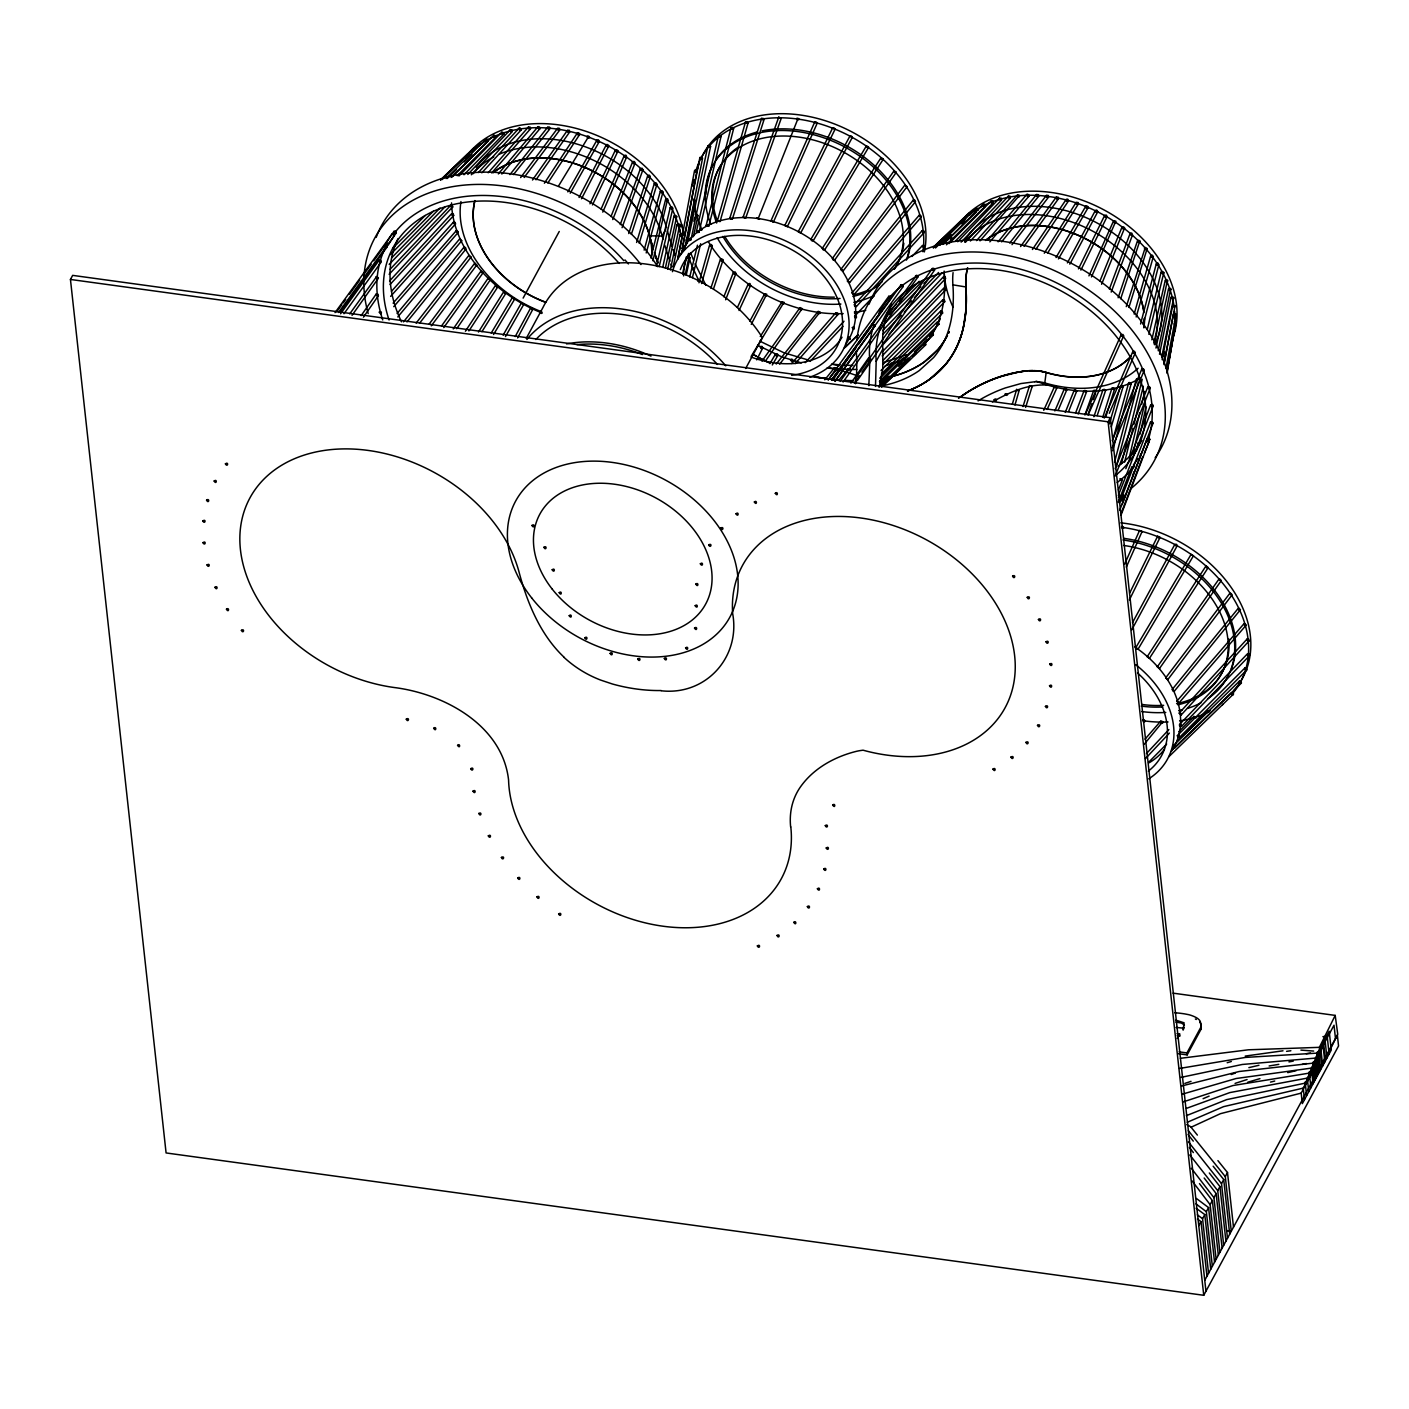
<?xml version="1.0" encoding="UTF-8"?>
<svg xmlns="http://www.w3.org/2000/svg" width="1409" height="1409" viewBox="0 0 1409 1409"><rect width="100%" height="100%" fill="white"/><g stroke="black" fill="none" stroke-linecap="round" stroke-linejoin="round"><path stroke-width="1.5" d="M1163.993 364.596L1175.088 305.506L1172.975 305.225L1173.362 306.968M1223.206 703.936L1222.378 704.887M764.136 119.325L732.433 218.853L729.862 217.937L761.688 118.25L763.925 118.638L763.15 119.835M670.349 269.912L679.666 225.123C679.49 221.9 674.752 225.229 678.363 225.916M693.404 236.659L697.948 215.559L697.032 214.309L695.324 214.802M1047.134 409.455L1056.944 387.792L1055.94 386.453L1054.443 386.665L1043.752 410.283M1174.401 315.369C1178.857 316.197 1173.239 310.878 1173.679 314.947M745.713 217.884L743.089 217.18L745.678 218.06L781.273 118.233L778.684 117.282L781.273 118.233M1156.261 263.906C1159.026 268.326 1159.29 260.454 1156.261 263.906L1140.568 324M1174.419 323.542L1176.057 322.626L1174.384 321.481M1097.188 415.549L1105.554 390.61L1104.427 389.342L1103 389.624L1093.895 416.765M681.85 252.51L697.015 170.436L694.831 170.137L695.306 171.792M1149.85 439.326C1147.243 435.064 1146.556 442.232 1149.85 439.326L1120.983 515.271M1167.092 373.367L1174.401 329.618M646.22 252.933L662.97 192.064L662.019 190.638L660.328 191.272L644.142 250.115M1139.529 530.506L1142.03 531.651L1139.529 530.506L1124.681 564.058M1154.041 342.546L1167.515 280.021L1165.472 279.986L1165.983 281.73M684.087 249.499L682.097 248.301L699.886 157.544C704.43 155.325 701.066 161.524 699.886 157.544M652.913 260.788L667.707 198.863L665.77 199.109L666.457 200.782M1167.268 370.232L1173.01 337.579M784.831 225.475L787.332 226.602L835.061 129.276L834.198 127.955L832.596 128.043L784.866 225.37L787.349 226.55M832.596 128.043L835.061 129.276M688.279 239.389L707.882 145.884L709.449 145.233L710.594 146.395L690.974 239.829C687.909 242.718 688.085 236.201 690.991 239.706M707.864 146.025L709.22 147.152M1084.86 391.861C1081.83 388.972 1089.298 391.279 1085.687 392.089M670.191 207.704C672.621 211.878 673.819 204.728 670.226 207.546L656.453 266.125M1138.93 379.726L1136.64 378.862L1137.38 380.536M721.743 261.052C726.269 260.33 718.713 256.773 720.915 260.771M696.363 231.675L718.343 135.933L719.893 135.334L721.021 136.497L699.058 232.168C698.318 228.54 694.285 233.788 699.023 232.291M1171.566 298.479C1169.505 294.604 1176.744 298.303 1172.394 298.726M712.197 245.87C710.629 241.467 707.97 248.777 712.197 245.87L701.594 283.561M675.756 217.462C679.437 216 671.688 213.957 674.999 217.426M1068.656 411.393L1076.846 390.786L1074.856 389.677L1074.891 391.156M706.156 225.405L708.833 226.021L733.631 128.606L732.521 127.391L730.989 127.867L706.173 225.334L707.723 224.806L708.833 226.021M730.972 127.92L732.081 129.152L733.631 128.606M856.549 376.907L856.866 361.021M686.236 275.019L690.005 257.688L688.508 256.403M717.392 220.861L720.052 221.548L748.126 122.812L747.034 121.597L745.502 122.019L717.392 220.808L720.069 221.424M1149.057 388.761C1153.249 387.369 1145.499 385.238 1148.335 388.514M1150.308 387.986L1115.294 475.643M517.614 337.913L533.095 308.765L530.999 307.655L531.475 309.275M868.508 147.54L813.24 240.71L810.897 239.283L866.376 145.902L868.508 146.853L867.222 147.628M866.165 146.096L866.799 147.381M1193.423 555.851L1138.12 649.073L1135.777 647.647L1191.045 554.459L1193.423 555.851L1191.045 554.459M1121.088 386.894L1121.088 385.432L1123.167 386.365L1111.296 426.751M681.868 236.06L682.255 234.44L680.124 234.264L673.203 266.777M1032.11 386.665L1029.468 385.872L1032.128 386.594L1025.629 407.395M965.535 314.418L965.57 314.119A220.508 162.581 28.4 0 0 966.327 301.614L966.345 301.015A249.146 183.698 28.4 0 0 965.887 286.96A94.315 69.534 28.4 0 1 967.596 267.816M965.517 314.559L965.447 315.158A197.454 145.585 28.4 0 1 963.597 326.289C958.102 355.772 936.016 380.8 907.854 390.786M1150.484 422.207L1151.135 423.475M686.007 245.131L694.866 200.254L693.968 199.021M732.433 218.853L730.795 219.24L729.827 217.99M639.21 243.352L656.946 184.262L655.978 182.818L654.34 183.399L636.604 242.489M1162.46 273.557C1166.969 273.135 1159.537 269.278 1161.721 273.328M1196.1 717.903L1193.987 716.388L1178.752 731.799M1034.787 381.769L1039.507 381.927A26.665 19.656 28.4 0 1 1041.269 382.156L1041.938 382.262A21.223 15.64 28.4 0 1 1044.791 382.931L1046.182 372.399A94.315 69.534 28.4 0 0 1129.049 358.185M1113.568 389.5C1117.355 389.342 1110.327 385.978 1112.634 389.271M521.33 303.076L523.725 304.45L521.33 303.076L503.119 335.183M883.373 159.094L881.012 157.755L822.328 248.371L823.085 249.816L824.67 249.833L883.373 159.094L881.576 159.111M1205.857 566.154L1147.208 656.735L1149.462 658.302L1208.182 567.616L1206.192 565.907L1206.685 567.633M856.249 379.338L855.545 383.724M875.5 386.453L876.187 361.338L882.827 349.062A142.468 105.041 28.4 0 1 891.65 304.08M1175.106 330.728L1174.137 331.502M725.635 299.782L735.938 273.487L735.234 271.99L733.402 272.448L734.142 274.068M1141.677 369.334L1142.135 370.549M1120.701 298.708L1139.899 240.657L1137.856 240.305L1137.961 242.101M1158.216 350.735L1170.756 288.405L1168.66 288.528L1169.364 290.166M868.842 385.661L869.793 361.814M896.247 172.444L894.099 170.771L832.402 258.516L833.036 259.925L834.656 260.101L896.318 172.268L895.191 172.62M770.934 220.914L773.471 221.953L817.167 123.287L816.181 121.949L814.666 122.143L770.952 220.861L773.506 221.847M814.666 122.143L817.167 123.287M1145.764 249.78L1147.032 248.424L1145.288 247.456L1126.267 306.651M431.277 325.831L476.753 265.051L474.921 263.201L475.273 265.015M1016.576 389.483L1017.703 390.751L1019.218 390.24L1016.611 389.43L1012.314 404.277M622.073 227.677L642.927 169.732L642.064 168.217L640.338 168.816L620.259 224.612M1158.779 537.903L1159.836 536.952L1157.617 536.23L1129.789 592.854M1136.182 316.972L1153.319 256.685L1152.351 255.188L1150.713 255.804L1134.157 314.084M718.343 135.933L719.453 137.149L721.021 136.55M1166.793 372.029L1176.039 322.767M677.923 258.851L694.514 170.648M1164.028 363.592L1173.398 314.137M1165.912 368.348L1176.11 314.594M689.987 257.847L688.297 258.587M468.81 255.487L470.958 257.213L468.81 255.487L416.148 323.101M1162.143 359.682L1172.623 305.753M684.792 248.829L702.58 158.09M798.234 231.71L800.699 232.908L852.322 137.413L851.406 136.004L849.909 136.109L798.269 231.604L800.717 232.855M1177.237 545.67C1176.233 541.884 1172.922 546.604 1177.237 545.67L1131.762 629.805M468.898 330.939L497.923 286.732L495.968 285.023L496.355 286.749M679.842 234.739L680.829 236.078M1112.634 450.774L1131.286 383.283L1129.12 382.473L1129.313 383.988M1159.501 354.258L1170.985 297.334M1161.773 356.935L1173.679 297.898M1163.711 356.424L1164.591 352.127M677.659 258.851L682.52 235.356M667.672 269.295L676.972 224.507M694.848 200.325L694.021 201.064M1155.961 348.076L1168.501 288.898M682.572 273.857L686.201 257.054M693.88 221.319L694.796 217.127M685.25 274.491L689.776 253.461M745.484 122.072L746.118 123.111M660.328 191.272L661.349 192.822L662.97 192.064M662.706 267.411L674.013 216M665.383 268.009L676.672 216.669M1135.813 647.594L1136.535 649.091L1138.137 649.021M1136.27 451.109L1138.137 442.673M1139.987 434.236L1146.045 406.849M748.179 284.178C750.028 289.144 751.895 281.131 748.179 284.178L737.435 307.444M1129.965 233.894C1132.677 238.403 1133.135 230.6 1130.018 233.735L1109.359 289.092M963.404 327.187L966.151 308.342L965.993 286.802A94.315 69.534 28.4 0 1 967.613 267.939M1058.265 410.019L1066.93 389.5L1064.975 388.338L1064.975 389.817M1151.84 339.816L1165.225 280.409M1167.902 281.007L1166.441 281.853M963.351 327.399L963.192 328.068A179.049 132.006 28.4 0 1 960.48 337.526L959.969 338.988M624.169 155.818C625.684 160.785 628.203 152.947 624.169 155.818L601.132 209.008M761.512 118.515L762.498 119.712M1129.278 457.608L1139.722 412.819M1141.713 404.277L1144.689 391.491M1132.959 453.927L1145.394 400.596M659.148 266.706L672.868 208.285M697.208 171.158L695.764 171.916M1147.261 329.459L1161.122 272.078M1148.899 334.391L1163.781 272.747M689.723 277.045L697.455 245.219M692.4 277.679L700.66 243.704M632.482 162.123C634.349 166.914 636.375 159.393 632.571 161.965L610.978 216.581M722.993 260.26L713.482 288.986M1171.178 289.514L1170.21 290.272M1121.423 463.596L1142.223 379.268M1124.629 462.117L1132.942 428.389M1133.981 424.162L1143.351 386.207M778.649 117.405L743.124 217.074M1097.787 211.737C1095.92 206.683 1093.824 214.555 1097.787 211.737L1069.818 264.188M650.782 257.97L665.629 199.391M1144.407 248.195L1144.953 249.499M682.097 248.301L683.541 247.579L684.809 248.688M1143.245 324.651L1158.92 264.575M1114.537 462.275L1136.253 379.32M1116.65 465.076L1138.366 382.121M1102.965 389.677L1105.554 390.61M1159.554 668.412L1157.353 666.792L1218.873 579.222L1220.423 579.328L1221.163 580.755L1159.519 668.465L1157.3 666.827M1150.677 255.874L1151.646 257.389L1153.337 256.614M701.066 230.354L702.369 229.526M1112.265 447.763L1144.249 370.285L1143.439 368.859L1141.766 369.14L1112.212 440.665M647.612 176.002C649.796 180.599 651.451 172.884 647.682 175.843L628.713 233.542M710.576 146.466L709.414 147.152M1088.065 415.021L1123.66 335.888L1122.973 334.497L1121.124 334.796L1121.881 336.364M1113.48 437.477L1128.644 382.949M698.952 282.786L709.52 245.236M1175.317 306.334L1174.401 307.092M879.375 386.383L882.774 368.718L882.827 349.062M1095.568 391.931C1098.492 391.473 1092.222 388.585 1094.141 391.561M679.631 225.193L678.557 225.916M697.931 215.647L696.803 216.44M1014.956 405.035L1019.218 390.24M654.304 183.487L655.15 184.966M481.931 331.696L506.13 292.843L504.246 291.452L504.299 293.002M1123.325 228.963C1127.587 228.452 1120.349 224.471 1122.497 228.698M1109.288 423.88L1120.525 385.907M904.86 185.055L907.061 186.71L904.86 185.055L840.821 269.506L842.459 269.665L842.969 271.197L907.026 186.745M394.08 231.287C394.291 235.884 398.8 230.301 394.08 231.287L335.043 312.622M1150.695 404.823C1151.664 409.297 1155.239 402.921 1150.695 404.823L1125.826 468.669M616.526 151.873C621.175 151.556 613.602 147.311 615.98 151.661M1133.822 467.083L1131.955 466.925L1132.272 468.493M1128.891 307.444L1147.032 249.006M775.443 354.135L776.06 355.843L777.838 355.491L777.381 353.888L775.602 353.941L769.913 363.628M1023.004 406.585L1029.468 385.872M1102.789 417.205L1111.93 388.18M1106.065 415.954L1114.572 389.007M1131.286 383.741L1129.666 384.146M700.132 281.025L698.653 279.458L697.684 281.131M849.909 136.109L852.322 137.413M849.557 282.716L847.373 281.06L849.521 282.769L915.445 201.751L914.934 200.219L913.472 199.867L847.443 280.972M1238.247 608.318L1172.27 689.371L1172.852 690.974L1174.349 691.167L1240.448 609.692L1238.828 608.142L1238.493 609.674M631.338 234.387L650.236 176.847M668.253 200.201L667.126 200.906M916.202 277.238L917.981 276.851L916.748 275.195L840.187 381.363M1140.092 241.714L1138.965 242.436M710.858 288.176L720.369 259.467M635.054 163.109L612.756 219.575M748.109 122.882L746.576 123.287M1118.13 297.757L1137.503 240.78M1123.167 386.682L1121.987 387.211M810.932 239.231L811.566 240.675L813.275 240.675M640.338 168.816L640.936 170.26M1104.55 215.595C1105.449 220.42 1108.953 213.375 1104.638 215.454L1078.449 268.872M1084.912 415.021L1093.631 390.575M1088.224 413.911L1091.869 403.714M1093.314 399.645L1095.497 393.534M1178.91 702.985L1176.814 701.224L1178.875 703.021L1246.261 625.05L1244.605 623.447L1244.288 625.015M376.784 278.471L378.44 277.943L376.731 276.428L349.731 313.855M1149.198 441.404L1144.39 452.976M459.563 239.019L461.641 240.816L459.563 239.019L397.091 313.485M597.575 142.045L599.301 141.428L598.385 139.826L596.852 140.248L567.827 191.871M959.864 339.27L959.652 339.851A164.765 121.473 28.4 0 1 956.253 347.829L955.901 348.534M824.688 249.798L822.363 248.336M1147.278 656.647L1149.462 658.302M1091.464 276.957L1115.84 221.178L1113.814 220.72L1113.832 222.552M848.288 337.473L850.173 339.393L849.028 337.086M1111.19 292.086L1132.572 234.757M606.839 146.518C612.034 147.54 605.201 141.552 606.61 146.342M1075.56 413.066L1084.049 390.68M1078.132 414.052L1086.621 391.649M1054.443 386.665L1055.271 387.915M1132.466 475.907L1134.016 471.856M1139.405 457.678L1140.955 453.628M1122.163 504.492L1147.208 438.622M1121.106 513.422L1142.699 456.745M1119.433 503.242L1150.519 422.119L1152.227 421.714L1153.09 423.105L1119.715 510.217M1118.306 502.115L1131.709 467.242M1121.67 501.04L1124.03 494.894M656.911 184.35L655.907 185.072M751.244 324.369L766.743 294.182L764.735 293.794L764.788 295.591M856.408 306.51L854.382 304.643L922.261 230.6L923.881 230.865L924.286 232.45L856.32 306.598L854.664 306.229L854.435 304.608M1118.306 495.528L1153.231 405.88M723.856 296.788L733.367 272.518M1118.447 489.945L1122.392 479.888M834.709 259.996L832.437 258.481M1218.873 579.222L1221.092 580.843M617.882 151.239L592.449 204.939M758.218 218.554L797.811 119.06M932.846 270.246L934.66 269.929L933.744 268.344L932.335 268.503L855.175 378.88M1184.317 1027.372L1183.349 1029.503M1115.153 468.686L1147.648 387.316M512.348 297.669L514.69 299.095L512.365 297.616L491.23 333.035M1065.274 412.397L1074.274 390.064M376.221 294.023C376.907 298.673 380.448 293.09 376.221 294.023L361.144 315.651M536.019 179.788L569.694 131.935L569.201 130.192L567.404 130.385L532.496 180.017M756.703 359.859L762.727 347.953L761.846 346.332L760.191 346.861L760.948 348.516M1099.883 281.184L1121.969 227.219M1101.591 284.266L1124.488 228.311M1086.269 207.933C1091.693 208.849 1084.454 203.037 1086.11 207.81M390.628 296.383L455.53 223.943L455.107 222.411L453.522 222.076L391.491 291.293M735.938 273.487L734.529 274.191M840.786 269.559L842.934 271.233M1165.648 677.923L1167.885 679.508L1231.906 595.109L1231.36 593.612L1229.828 593.33L1165.719 677.817L1167.885 679.508M1123.607 335.994L1122.286 336.504M1054.883 410.952L1064.376 388.725M1104.251 418.086L1132.801 351.634L1134.439 351.281L1135.337 352.69L1109.288 413.295M602.788 212.125L626.67 156.945M1012.032 244.655L1048.525 197.137L1048.085 195.375L1046.359 195.446L1009.813 243.035M1157.476 536.406L1158.004 537.534M1126.302 567.175L1142.03 531.651M1088.928 275.882L1113.445 221.178M1085.494 414.035L1121.088 334.902M642.909 169.802L641.852 170.507M870.639 358.573L868.684 357.904L868.93 359.612M765.474 360.968L802.144 308.641L800.33 307.62L799.784 309.346M596.8 140.319L597.029 141.64M739.038 310.526L750.68 285.305M916.414 352.972L913.085 356.301M1174.754 544.508L1132.431 622.778M1115.928 222.34L1114.537 222.904M881.523 376.062L892.249 365.054L891.298 362.976M1076.828 391.086L1075.701 391.473M589.948 203.812L615.381 150.094M751.279 356.16L784.02 302.266L782.03 301.878L782.101 303.692M389.131 274.315L452.87 206.665L451.232 205.115L450.827 206.683M1066.736 201.293L1068.515 200.853L1067.67 199.127L1066.19 199.444L1032.445 249.499M854.083 294.569L852.022 292.773L919.179 215.295L920.781 215.542L921.239 217.109L853.801 294.816A101.201 74.607 28.4 0 0 867.979 290.166M919.179 215.295L921.239 217.109M948.468 333.299L948.627 332.964A151.732 111.875 28.4 0 0 949.05 332.066M915.568 275.583L915.797 276.868M917.893 277.045L843.075 382.05M1080.897 270.105L1106.998 216.827M1129.384 599.935L1159.924 537.639M1132.801 351.634L1133.488 353.201L1135.249 352.902M872.541 324.81L874.232 324.598L874.883 326.201L835.114 381.363M1335.204 1015.396L1337.74 1034.259L1321.994 1066.226L1319.37 1047.345L1335.204 1015.396L1173.063 993.151M938.394 322.626L940.243 318.91M1066.877 389.853L1065.873 390.17M888.815 296.277C889.29 300.998 893.306 295.062 888.815 296.277L828.122 379.902M1183.067 1030.102L1184.088 1022.811L1175.863 1020.134M376.08 276.745L376.485 278.26M378.334 278.313L352.039 315.334M762.656 348.111L761.6 348.675M955.725 348.886L954.809 350.665A154.62 113.988 28.4 0 1 950.952 357.182L948.715 360.44A147.1 108.458 28.4 0 1 944.646 365.6L929.236 379.585A142.115 104.777 28.4 0 1 923.582 383.283L923.177 383.53M881.012 157.755L881.347 158.935M1208.182 567.616L1206.773 567.686M1179.122 713.165L1181.235 714.909L1249.167 640.813L1248.761 639.21L1247.229 638.876L1179.21 713.06L1180.83 713.324L1181.235 714.909M1177.237 1038.521L1179.615 1033.907L1176.955 1033.695M1179.668 1036.179L1179.615 1033.907M579.064 197.489L606.257 144.88M581.512 198.757L608.706 146.149M1088.135 207.634L1058.423 258.921M795.169 363.628L837.879 314.63L837.562 312.868L835.766 312.868L791.629 363.487M1001.605 241.855L1038.627 196.309L1038.451 194.671L1036.566 194.495L1036.76 196.256M577.972 134.824C582.639 136.057 576.616 129.646 577.584 134.542M491.688 172.937L530.471 128.853L530.154 127.092L528.428 127.021L488.166 172.779M1153.055 423.193L1151.875 423.722M881.4 374.001L942.603 313.08L942.339 311.495L940.719 311.09L880.995 370.532M385.362 244.796L385.062 245.923M1067.388 262.884L1095.304 210.593M894.046 170.824L894.609 172.321M515.201 336.592L530.665 307.919M1204.765 1280.288L1337.352 1035.051L1338.55 1045.971L1203.744 1295.294L166.086 1152.949L70.45 279.458L72.652 275.371L1110.327 417.716L1205.945 1291.208M526.262 338.389L542.976 307.479A128.712 94.896 28.4 0 1 646.273 264.099A128.712 94.896 28.4 0 1 762.357 337.579L745.643 368.489M665.717 229.544L662.177 236.078L663.005 239.16M749.852 321.146L764.471 294.129M856.795 359.594L857.517 356.636M907.431 391.086A149.336 110.096 28.4 0 0 910.549 389.835L913.243 388.673A144 106.168 28.4 0 0 923.582 383.283A141.904 104.636 28.4 0 0 933.005 376.767A142.714 105.217 28.4 0 0 941.423 369.158A146.166 107.771 28.4 0 0 948.715 360.44A153 112.808 28.4 0 0 954.809 350.665A163.25 120.364 28.4 0 0 959.652 339.851A177.305 130.72 28.4 0 0 963.192 328.068A196.027 144.528 28.4 0 0 965.429 315.317A219.346 161.718 28.4 0 0 966.327 301.614A248.512 183.223 28.4 0 0 965.887 286.96L965.993 286.802M1203.744 1295.294L1108.108 421.802L1110.327 417.716M1178.276 1053.685L1187.171 1054.901L1186.942 1052.928L1200.891 1027.161A31.174 18.775 -6.2 0 0 1200.979 1023.938L1200.221 1021.331A14.143 8.507 -6.2 0 0 1199.182 1019.869L1198.883 1019.57A20.589 12.399 -6.2 0 0 1197.949 1018.742A18.018 10.849 -6.2 0 0 1196.082 1017.509L1194.656 1016.787A36.74 22.121 -6.2 0 0 1191.362 1015.466L1190.816 1015.273A22.843 13.738 -6.2 0 0 1188.544 1014.639L1184.81 1013.916A89.401 53.824 -6.2 0 0 1179.298 1013.159L1176.11 1012.86A30.17 18.158 -6.2 0 0 1174.648 1012.772M1187.171 1054.901L1201.102 1029.116A31.174 18.775 -6.2 0 0 1201.19 1025.893L1200.45 1023.286A14.143 8.507 -6.2 0 0 1199.693 1022.159M1198.777 1225.689L1200.996 1221.603L1197.439 1219.014M1208.552 1273.278L1202.564 1218.679L1204.783 1214.593L1196.1 1208.2M1212.339 1266.268L1206.351 1211.687L1208.57 1207.601L1196.4 1198.478M1216.126 1259.259L1210.137 1204.677L1212.356 1200.591L1199.482 1183.613M1219.912 1252.266L1213.942 1197.668L1216.143 1193.582L1204.167 1178.012M1223.699 1245.257L1217.728 1190.658L1219.93 1186.572L1209.309 1172.975M1227.486 1238.247L1221.515 1183.648L1223.716 1179.562L1213.131 1166.194M1226.922 1230.638L1231.272 1231.237L1225.302 1176.638L1227.503 1172.552L1217.922 1160.629M1319.476 1071.862L1317.433 1053.104L1329.215 1031.282L1331.258 1050.04L1302.339 1103.599L1301.194 1093.12L1312.977 1071.298L1314.121 1081.777M1317.345 1075.824L1315.407 1058.106L1327.19 1036.284L1322.892 1036.654M1315.196 1079.787L1313.382 1063.108L1334.024 1025.224L1335.485 1038.503M1313.047 1083.75L1311.356 1068.11L1323.139 1046.288L1324.83 1061.928M1310.916 1087.73L1309.313 1073.112L1321.096 1051.29L1322.699 1065.909M1308.767 1091.693L1307.288 1078.114L1319.071 1056.292L1320.55 1069.871M1306.619 1095.656L1305.262 1083.116L1317.045 1061.294L1318.401 1073.834M1304.487 1099.636L1303.237 1088.118L1315.02 1066.296L1316.27 1077.815M523.126 298.109L559.25 231.463M779.688 364.103L820.056 311.953L818.189 311.371L818.083 313.221M538.802 128.871C543.169 129.152 536.301 123.904 538.291 128.606M932.335 268.503L932.423 269.859M570.222 193.209L599.248 141.587M505.496 336.557L523.725 304.45M835.59 370.056L836.488 368.471L834.674 367.626L824.776 379.796M879.057 387.299L933.374 334.919L933.093 333.228L931.525 332.894L880.255 382.332M502.485 134.295C506.976 134.877 500.001 129.346 502.22 134.172M547.625 127.286C548.066 132.393 552.222 125.383 547.625 127.286L509.952 174.61M1144.214 370.391L1142.875 370.902M385.767 243.775L392.054 233.929M388.18 245.078L394.361 235.426M784.126 303.604L782.682 304.027M390.082 284.495L453.698 215.524L453.311 213.992L451.673 213.675L389.571 280.99M506.06 293.195L504.88 293.336M1056.028 257.548L1085.74 206.278M772.308 364.984L777.838 355.491M474.868 148.861L473.213 148.491L473.16 150.094M1066.137 199.514L1066.296 200.923M904.948 360.017L904.173 358.009L902.676 359.013M831.909 379.637L881.629 310.649M557.506 128.448C558.087 133.732 561.909 126.687 557.506 128.448L520.625 177.587M493.573 334.479L514.69 299.095M766.848 295.503L765.563 295.978M1047.715 252.898L1078.378 203.953L1078.132 202.544L1076.194 202.332L1076.37 204.146M1173.186 745.784L1173.609 747.422L1175.212 747.633L1241.399 683.048L1241.065 681.304L1239.462 681.093L1173.274 745.66L1174.877 745.872L1175.265 747.58M1239.462 681.093L1239.726 682.766L1241.399 683.048M558.598 185.9L588.328 137.025M379.056 260.295C379.426 264.628 383.424 259.52 379.18 260.154L340.573 313.784M1027.76 196.485C1031.952 196.82 1025.593 191.501 1027.091 196.098M567.404 130.385L567.475 131.742M519.305 129.734C524.218 131.97 518.53 124.644 519.234 129.663M478.479 332.048L503.735 291.716M760.279 336.557L781.854 302.072M1044.28 253.215L1076.036 202.526M835.766 312.868L836.083 314.63L837.879 314.63M1144.231 744.234L1162.795 721.672L1160.963 720.968L1160.752 722.782M488.06 278.277L490.244 279.933L488.113 278.242L453.24 328.931M544.385 183.223L577.355 132.974M547.837 182.976L579.627 134.524M465.41 331.238L495.598 285.252M532.954 309.364L531.739 309.399M1046.359 195.446L1046.323 196.855M850.332 368.753L848.465 368.665L848.905 370.549M456.692 232.274L458.312 231.869L456.534 230.389L393.111 303.164M874.83 326.289L873.034 326.183M481.033 270.968L481.473 272.465L483.164 272.694L481.085 270.933L441.528 325.972M1035.95 249.217L1068.445 201.011M1137.944 458.7L1133.329 465.146M1024.061 246.416L1058.458 198.757L1058.318 197.26L1056.415 196.943L1056.486 198.757M922.525 245.518C923.335 250.274 926.365 244.338 922.525 245.518L911.94 256.508M1181.447 726.445C1181.852 722.271 1176.726 726.251 1181.411 726.498L1249.396 655.766C1250.047 651.486 1244.57 655.344 1249.396 655.766M1008.28 196.203C1008.228 201.011 1012.877 195.182 1008.404 196.098L965.394 242.33M456.727 328.702L490.244 279.933M834.269 367.908L834.762 369.845M363.416 317.184L378.44 295.643M929.922 336.364L935.629 328.174M453.469 222.129L453.592 223.415M850.93 383.142L868.472 358.097M854.435 382.949L859.455 375.78M861.956 372.205L870.727 359.682M857.324 380.589L934.502 270.211M977.547 210.487C980.629 209.501 974.658 206.207 976.12 209.747M762.005 361.109L799.766 308.007M1177.378 735.604L1177.73 737.206L1179.386 737.488L1246.771 669.962L1246.401 668.236L1244.869 667.989L1177.413 735.551L1179.069 735.833L1179.421 737.435M340.203 311.653L387.369 246.593L386.876 245.043M443.747 327.61L483.164 272.694M343.99 313.731L381.24 261.951M510.305 129.716C509.336 134.295 515.201 129.822 510.428 129.628L467.806 174.469M832.807 379.884L855.897 347.847M858.468 344.289L871.29 326.501M832.103 380.377L901.126 284.688L902.693 284.777L903.187 286.503L834.973 381.029M1020.574 246.557L1056.239 197.119M336.751 311.724L341.859 304.696M343.127 302.935L345.681 299.43M349.485 294.164L359.682 280.109M363.504 274.843L371.131 264.311M373.684 260.788L385.15 244.99M338.53 312.499L396.316 232.908M831.609 379.796L891.016 297.933M1078.29 204.094L1077.057 204.481M1229.775 593.383L1231.906 595.109M569.694 131.935L567.968 132.199M1028.957 196.15L989.858 241.855M946.408 244.796L985.349 206.19L984.574 204.076L983.218 204.516L983.764 206.137M937.513 324.246C941.864 325.514 935.77 319.385 937.073 323.841M481.491 144.405L479.536 143.401L479.729 145.409M429.093 324.158L474.551 263.413M524.13 177.516L559.69 130.121M913.419 199.902L913.754 201.452L915.445 201.751M1174.401 691.132L1172.323 689.336M1240.307 610.115L1239.11 610.15M881.946 345.733L945.545 278.595C945.686 274.368 941.053 278.718 945.492 278.647M991.231 200.871C990.879 206.013 995.952 199.955 991.231 200.871L949.014 243.634M528.428 127.021L528.604 128.783L530.471 128.853M463.86 247.297C464.424 251.507 467.735 246.786 463.948 247.227L403.485 321.886M883.144 364.244L944.752 301.702L944.47 300.064L942.92 299.659L882.756 360.722M901.126 284.688L901.32 286.326L903.116 286.573M419.653 323.084L470.958 257.213M881.453 311.354L879.921 311.389M1048.525 197.137L1046.728 197.278M851.969 292.808L853.854 294.78M1176.762 701.259L1244.041 623.659M497.888 286.784L496.532 286.837M965.605 219.117L963.915 217.972L963.509 219.681M999.562 198.158C999.016 202.966 1004.529 197.313 999.562 198.158L957.715 241.714M513.475 174.593L549.809 128.959M776.236 364.033L817.995 311.53M828.316 379.778L836.4 369.634M457.203 175.72L495.669 137.272L495.739 135.845L493.872 135.211L493.854 136.972M801.985 309.628L800.347 309.874M406.972 321.957L465.921 249.094M1058.458 198.757L1057.067 199.109M998.118 241.802L1036.513 194.565M922.261 230.6L922.666 232.186L924.286 232.45M1247.176 638.911L1247.405 640.408M940.666 311.142L940.613 312.393M1210.084 710.823L1208.411 710.629L1208.499 712.285M469.074 154.268L467.577 154.145L467.629 155.695M498.363 173.923L537.921 126.775M501.851 174.029L539.999 128.571M456.164 230.548L456.217 231.78M397.778 316.937L461.641 240.816M838.549 380.448L848.465 368.665M924.286 344.641C927.263 346.684 925.167 339.992 923.652 343.62M892.196 365.125L890.84 365.266M854.594 316.197C854.523 320.512 858.997 315.968 854.699 316.109L874.179 295.802M980.03 240.851L1019.517 195.375L1017.685 194.706L1017.527 196.538M1247.352 653.917L1179.456 724.561M987.727 240.111L1026.826 194.407M512.242 131.671L471.311 174.769M1193.863 716.494L1194.092 718.255M393.727 306.651L458.119 232.467M1144.989 739.179L1160.646 721.214M455.494 223.996L454.244 223.978M1244.869 667.989L1244.887 669.381M976.543 240.622L1017.421 194.9M476.682 265.139L475.538 265.156M1038.627 196.309L1037.235 196.573M938.87 324.281L880.167 381.663M1162.689 723.064L1161.368 723.24M451.673 213.675L452.007 215.26L453.645 215.577M478.391 172.514L519.164 128.043M481.825 172.831L521.154 129.927M451.091 177.464L488.183 141.076L488.007 139.332L486.264 139.104L486.457 140.847M970.378 241.009L1010.323 198.053M387.316 246.663L385.59 246.61M820.038 313.362L818.647 313.608M805.173 362.659L844.009 321.217M810.157 361.373L843.005 326.307M882.175 355.913L945.862 289.743L944.294 288.035L943.766 289.55M1146.486 753.498L1168.889 729.58M1145.482 758.588L1169.382 733.085M1168.66 756.897L1233.632 693.915L1231.942 692.506L1231.519 694.197M924.551 342.052L927.245 339.217M923.688 344.712C941.881 326.589 946.126 299.219 944.312 274.579M390.152 269.225L450.721 205.309M452.676 207.246L451.408 207.211M889.026 334.25L943.537 276.71M942.868 299.694L943.237 301.508M944.752 301.702L943.466 301.667M961.132 242.119L1001.5 200.113M882.633 330.622L911.359 300.769M914.388 297.634L938.57 272.483M883.091 334.127L901.232 315.264M904.261 312.129L942.057 272.835M883.249 350.841L943.713 288.229M391.684 257.829L440.013 208.021M389.166 264.381L445.033 206.788M458.929 176.019L501.727 132.217M463.984 174.751L503.753 134.102M889.625 314.506L923.511 280.039M882.316 325.849L920.834 286.696M923.917 283.561L931.613 275.724M955.496 240.992L993.186 202.808M1246.067 625.508L1244.816 625.455M1148.546 762.375L1166.67 744.022M392.917 248.072L425.201 215.489M390.293 254.642L433.338 211.191M971.505 213.604L969.568 212.882L969.973 214.908M452.201 176.812L493.749 135.299M887.054 313.362L896.23 304.203M899.294 301.139L919.196 281.289M942.903 244.426L983.394 204.252M942.603 313.08L941.036 312.921M1019.447 196.767L1017.809 196.802M879.427 381.399L902.905 358.168M881.418 383.301L887.67 377.119M898.625 366.27L901.76 363.187M1249.114 640.866L1247.687 640.672M446.072 178.538L486.264 139.104M1177.272 741.099L1208.411 710.629M935.488 247.966L976.173 208.25M943.66 243.827L976.472 211.808M879.78 378.193L936.95 322.309M442.197 179.559L479.359 143.542M447.234 178.503L456.534 169.503M464.266 162L472.015 154.497M933.551 247.667L969.515 212.918M940.12 245.131L951.057 234.563M962.012 223.996L965.13 220.966M881.611 382.896L886.279 378.387M883.478 384.921L909.967 359.313M844.132 348.287L858.257 334.69M845.347 347.037L857.746 335.095M1171.812 750.134L1231.484 692.735M440.682 179.965L467.577 154.145M440.594 179.859L473.16 148.544M933.832 246.681L963.509 218.184M933.322 247.896L956.658 225.493M931.455 332.947L931.631 334.62L933.374 334.919M879.656 385.203L889.149 376.115M901.795 363.98L908.118 357.904M914.441 351.845L923.969 342.704M881.523 387.228L925.731 344.818M985.349 206.19L984.186 206.366M1246.736 670.015L1245.521 669.979M488.13 141.111L487.003 141.217M1233.333 694.76L1231.994 694.672M495.616 137.325L494.136 137.237M945.598 290.219L943.942 289.778M868.649 359.788L868.525 360.774M916.202 353.289L915.181 353.448M958.507 398.342C978.022 384.005 1001.253 373.614 1025.453 371.078M978.075 400.878L979.22 400.174A199.796 147.311 28.4 0 1 991.003 393.851L995.036 392.001A190.338 140.319 28.4 0 1 1005.41 387.915L1020.944 383.547L1034.611 381.786M692.506 268.027L692.524 269.841M992.376 401.917C1009.126 392.459 1028.235 383.618 1047.909 385.133M921.521 384.481L920.271 385.185A144.511 106.556 28.4 0 1 913.243 388.673A148.561 109.532 28.4 0 1 907.766 390.962M854.699 313.749L854.523 311.618M692.524 184.139L692.541 185.918M1190.834 1127.341L1220.441 1113.674L1301.194 1093.12M906.956 354.61L883.742 362.5M899.101 361.144L885.151 365.864M1203.092 1098.703L1209.133 1096.114M1187.276 1122.269L1223.576 1106.646L1303.237 1088.118M693.985 270.035L693.897 268.009M1186.36 1115.664L1226.693 1099.619L1305.262 1083.116M1231.29 1074.521L1235.411 1073.006M1186.466 1108.355L1229.81 1092.591L1307.288 1078.114M1184.846 1083.398L1191.028 1081.355M1183.384 1101.838L1232.945 1085.546L1309.313 1073.112M1235.077 1083.398L1247.071 1079.541M1227.186 1062.721L1231.325 1061.505M1182.345 1094.159L1236.063 1078.519L1311.356 1068.11M1247.81 1082.182L1259.945 1078.642M1270.478 1082.112L1274.722 1081.038M1181.904 1085.916L1239.198 1071.492L1313.382 1063.108M870.04 361.074L871.026 360M1248.867 1067.635L1258.959 1065.274M1287.756 1072.636L1296.139 1070.681M882.791 385.731L883.179 385.643A142.89 105.34 28.4 0 0 892.32 383.318L894.151 382.755A135.933 100.215 28.4 0 0 901.989 379.919L904.49 378.845A130.967 96.569 28.4 0 0 911.007 375.657L914.089 373.913A128.36 94.632 28.4 0 0 919.32 370.532L933.568 357.604A133.644 98.524 28.4 0 0 937.302 352.831L939.363 349.819A140.97 103.931 28.4 0 0 942.885 343.778L944.206 341.154A151.732 111.875 28.4 0 0 947.306 333.774L948.063 331.608A165.91 122.319 28.4 0 0 950.511 322.855L950.881 321.217A184.72 136.18 28.4 0 0 952.519 311.054L952.643 309.945A207.475 152.965 28.4 0 0 953.312 298.391L953.329 297.827A235.779 173.835 28.4 0 0 952.889 284.847A108.07 79.679 28.4 0 1 953.065 272.606M1180.707 1077.445L1242.315 1064.464L1315.407 1058.106M1302.18 1064.411L1306.425 1063.531M958.842 223.767L957.961 224.718M1288.953 1061.91L1293.251 1061.118M1269.122 1065.979L1278.808 1064.359M1245.221 1056.081L1283 1050.797M1179.509 1068.462L1245.45 1057.419L1317.433 1053.104M1306.249 1053.703L1310.493 1053.016M1286.576 1051.343L1290.873 1050.744M1180.372 1058.318L1248.497 1049.793L1319.37 1047.345M879.956 309.328L879.251 310.667M1025.188 370.954L1027.302 370.761M1025.611 371.06L1027.725 370.726M1028.077 370.849L1029.046 370.637A62.507 46.092 28.4 0 1 1033.079 370.532M1028.957 370.796L1038.979 371.078M852.692 369.51L856.725 369.405M661.244 690.78C705.891 695.799 740.606 657.175 732.68 613.69A149.336 110.113 28.4 0 1 871.59 519.815A149.336 110.113 28.4 0 1 1015.184 670.173A149.336 110.113 28.4 0 1 863.048 750.187L859.737 750.662A75.575 55.708 28.4 0 0 856.725 751.261C834.551 756.668 813.011 768.574 799.907 787.701A101.201 74.624 28.4 0 0 790.643 826.96M1033.466 370.708L1034.505 370.567M650.289 235.814L657.422 235.972M659.007 236.007L662.177 236.078A108.07 79.679 28.4 0 0 499.314 154.18M1033.942 370.726L1036.249 370.655M1300.912 1050.11L1313.664 1051.079M842.388 365.037L852.885 365.495M850.666 369.581L827.189 367.855A121.826 89.824 28.4 0 1 857.658 375.921M1175.828 1022.089L1181.411 1023.04L1184.441 1025.03M588.363 138.258C592.22 137.201 585.246 133.837 587.571 137.923M1006.413 395.401C1010.341 394.309 1002.732 392.266 1005.762 395.224M1177.167 1035.668L1179.826 1035.879M1037.288 370.902L1038.063 370.972M833.758 364.244L840.275 364.931M1038.292 371.007L1039.366 370.954M1182.838 1028.13L1181.323 1027.954A72.405 43.591 -6.2 0 0 1176.11 1027.496M1039.86 371.025L1043.03 371.782A34.239 25.239 28.4 0 1 1046.094 372.557A94.315 69.534 28.4 0 0 1131.268 355.896M826.414 378.581L826.308 378.563A200.096 147.522 28.4 0 1 814.314 376.608A200.888 148.121 28.4 0 0 827.101 378.669M70.45 279.458L1108.108 421.802M1179.051 1051.854L1186.942 1052.928M1039.772 371.183L1040.494 371.113A35.524 26.19 28.4 0 1 1046.182 372.381M797.917 119.941C801.774 119.184 794.517 116.63 797.195 119.677M952.889 284.847L965.905 286.96M870.058 340.626L868.895 341.647M870.163 342.81L871.29 341.683M807.674 359.841L783.897 352.743L759.733 341.101M801.334 362.906L781.678 356.829L757.514 345.187M1143.509 721.972C1147.313 722.13 1142.752 717.375 1142.558 720.739M1120.807 480.399L1119.996 478.673L1122.269 479.183M541.76 312.023L540.246 312.129L541.179 313.52M1122.251 528.128C1126.601 528.833 1120.578 524.377 1121.634 527.706M769.455 362.782L768.398 362.307A128.043 94.403 28.4 0 1 760.666 358.538L757.496 356.847M1195.378 1018.989L1196.311 1019.482M1186.783 1124.664L1190.535 1126.584L1197.386 1135.09M756.228 356.142L755.594 355.79A122.83 90.563 28.4 0 1 753.251 354.452M950.494 239.037L951.85 239.037L951.797 237.645M1197.351 1214.84L1202.564 1218.679M1195.924 1203.867L1206.351 1211.687M564.234 657.369C546.639 640.848 534.927 619.044 526.702 596.606A348.199 256.72 28.4 0 1 519.058 572.089A149.336 110.113 28.4 0 0 355.614 449.189A149.336 110.113 28.4 0 0 241.168 555.04A149.336 110.113 28.4 0 0 394.238 687.522C444.046 693.739 502.467 725.195 508.579 780.04A149.336 110.113 28.4 0 0 657.968 925.449A149.336 110.113 28.4 0 0 790.801 826.977M624.98 259.908L628.414 263.941M1188.333 1130.67L1225.302 1176.638M1187.981 1134.439L1193.282 1141.131M1188.421 1141.871L1221.515 1183.648M1189.407 1147.472L1193.388 1152.58M1189.865 1154.957L1217.728 1190.658M1191.327 1168.272L1213.942 1197.668M1192.12 1180.918L1210.137 1204.677M705.927 285.34L695.042 263.747M693.633 269.559L698.477 279.898M690.692 252.898L693.598 260.137M688.49 256.984L692.823 267.833M670.966 264.082L672.04 266.917M675.387 255.91L673.115 249.499M674.189 252.563L675.228 255.487M657.862 262.761L654.357 252.493M669.944 261.229L664.766 245.325M655.678 256.051L657.95 263.025M656.753 259.626L654.551 252.651M686.113 239.759L687.398 243.546M672.075 246.416L667.426 230.988M653.389 249.411L651.451 242.436M653.318 249.146L650.394 239.143M684.334 233.947L681.498 224.101L679.279 228.188L681.551 236.06M650.5 239.037L651.363 242.612M1323.72 1044.28L1325.164 1057.578M1227.503 1172.552L1233.491 1227.151M1223.716 1179.562L1229.705 1234.161M1219.93 1186.572L1225.918 1241.17M1200.891 1027.161L1201.102 1029.116M1216.143 1193.582L1222.114 1248.18M1212.356 1200.591L1218.327 1255.172M1208.57 1207.601L1214.54 1262.182M1204.783 1214.593L1210.754 1269.192M1200.996 1221.603L1206.967 1276.202M1327.19 1036.284L1329.127 1054.002M1325.164 1041.286L1326.979 1057.965M1122.674 527.424A121.826 89.824 28.4 0 1 1231.255 594.933A121.826 89.824 28.4 0 1 1231.589 694.69M1209.045 711.792A121.826 89.824 28.4 0 1 1179.597 720.862M1168.043 721.972A121.826 89.824 28.4 0 1 1143.861 720.827M1120.789 522.827A121.826 89.824 28.4 0 1 1232.364 589.173A121.826 89.824 28.4 0 1 1233.791 690.604M1164.45 749.236A87.446 64.462 28.4 0 1 1149.145 762.797M1134.703 646.854A94.315 69.534 28.4 0 1 1171.249 751.525M1137.574 672.974A87.446 64.462 28.4 0 1 1148.335 771.128M1135.865 664.801A94.315 69.534 28.4 0 1 1148.705 778.86M1228.859 639.017A101.201 74.607 28.4 0 1 1176.568 703.637M1163.658 705.328A101.201 74.607 28.4 0 1 1142.065 704.465M1227.098 677.711A108.07 79.679 28.4 0 1 1211.969 694.672M1123.871 538.344A108.07 79.679 28.4 0 1 1231.484 668.711M1123.589 545.442A101.201 74.607 28.4 0 1 1224.139 622.549A101.201 74.607 28.4 0 1 1177.818 704.817M1162.777 706.948A101.201 74.607 28.4 0 1 1141.184 706.085M1122.991 539.982A108.07 79.679 28.4 0 1 1224.139 608.036A108.07 79.679 28.4 0 1 1207.601 698.846M1200.838 702.897A108.07 79.679 28.4 0 1 1187.54 708.392M1182.257 709.854A108.07 79.679 28.4 0 1 1178.629 710.682M1165.771 712.408A108.07 79.679 28.4 0 1 1141.783 711.545M576.968 344.624A121.826 89.824 28.4 0 1 642.416 354.54M566.559 343.919A121.826 89.824 28.4 0 1 650.976 356.107M535.86 339.516A121.826 89.824 28.4 0 1 717.463 364.438M526.931 339.446A128.712 94.896 28.4 0 1 725.776 365.812M1134.562 465.815A149.336 110.113 28.4 0 1 1117.178 482.442M869.688 360.281A149.336 110.113 28.4 0 1 872.946 328.015M878.793 313.397A149.336 110.113 28.4 0 1 1054.143 281.677A149.336 110.113 28.4 0 1 1147.648 441.739M382.737 319.931A149.336 110.113 28.4 0 1 387.651 243.211M393.005 234.933A149.336 110.113 28.4 0 1 623.835 260.683M680.688 254.518A94.315 69.534 28.4 0 1 799.713 232.379A94.315 69.534 28.4 0 1 845.664 344.166M865.742 310.279A121.826 89.824 28.4 0 1 854.717 312.499M843.163 313.608A121.826 89.824 28.4 0 1 708.287 241.608M701.154 227.888A121.826 89.824 28.4 0 1 693.51 200.008M693.457 183.082A121.826 89.824 28.4 0 1 693.897 179.806M695.747 171.317A121.826 89.824 28.4 0 1 827.911 126.44A121.826 89.824 28.4 0 1 922.895 251.718M842.036 337.244A87.446 64.462 28.4 0 1 751.032 357.041M683.612 275.917A87.446 64.462 28.4 0 1 688.684 253.409M680.318 269.612A87.446 64.462 28.4 0 1 815.018 266.741A87.446 64.462 28.4 0 1 791.647 375.305M672.445 271.69A94.315 69.534 28.4 0 1 809.752 255.469A94.315 69.534 28.4 0 1 809.805 377.172M899.647 259.238A101.201 74.607 28.4 0 1 894.187 269.137M882.087 281.818A101.201 74.607 28.4 0 1 875.376 286.379M834.41 297.14A101.201 74.607 28.4 0 1 724.719 236.342M717.516 221.407A101.201 74.607 28.4 0 1 721.531 163.99M724.895 159.323A101.201 74.607 28.4 0 1 737.964 147.346M903.821 243.246A101.201 74.607 28.4 0 1 901.566 254.025M706.05 194.143A108.07 79.679 28.4 0 1 711.756 167.512M715.631 160.467A108.07 79.679 28.4 0 1 756.739 132.129M762.146 130.861A108.07 79.679 28.4 0 1 872.84 164.131A108.07 79.679 28.4 0 1 907.29 258.499M716.635 223.045A101.201 74.607 28.4 0 1 812.94 139.896A101.201 74.607 28.4 0 1 894.363 269.189M879.603 284.671A101.201 74.607 28.4 0 1 852.938 296.454M840.081 298.444A101.201 74.607 28.4 0 1 722.905 236.395M874.39 295.344A108.07 79.679 28.4 0 1 853.766 302.319M840.909 304.045A108.07 79.679 28.4 0 1 717.163 237.681M710.77 224.26A108.07 79.679 28.4 0 1 803.834 132.534A108.07 79.679 28.4 0 1 906.41 260.137M697.402 169.309A121.826 89.824 28.4 0 1 699.269 163.127M701.7 157.174A121.826 89.824 28.4 0 1 839.5 126A121.826 89.824 28.4 0 1 924.322 251.929M401.477 321.798A142.468 105.041 28.4 0 1 397.972 238.72M389.078 320.002A142.468 105.041 28.4 0 1 452.518 204.728A142.468 105.041 28.4 0 1 619.15 263.413M1141.818 440.401A142.468 105.041 28.4 0 1 1117.953 466.291M876.187 361.338A142.468 105.041 28.4 0 1 1052.682 286.608A142.468 105.041 28.4 0 1 1114.66 476.083M856.936 339.78A163.092 120.241 28.4 0 1 1068.409 277.573A163.092 120.241 28.4 0 1 1130.916 488.588M1121.723 495.158A163.092 120.241 28.4 0 1 1118.429 497.166M856.69 358.168A163.092 120.241 28.4 0 1 856.408 350.806M376.185 237.381A163.092 120.241 28.4 0 1 504.633 173.113A163.092 120.241 28.4 0 1 657.651 266.671M368.189 313.608A163.092 120.241 28.4 0 1 451.708 186.816A163.092 120.241 28.4 0 1 640.954 264.575M869.054 304.168A163.092 120.241 28.4 0 1 1074.045 264.769A163.092 120.241 28.4 0 1 1155.186 457.696M545.759 302.407A94.315 69.534 28.4 0 1 474.939 200.571A94.315 69.534 28.4 0 0 545.336 302.054M493.062 172.831A94.315 69.534 28.4 0 1 594.422 172.057A94.315 69.534 28.4 0 1 651.68 256.561M985.525 240.481A94.315 69.534 28.4 0 1 1080.333 236.36A94.315 69.534 28.4 0 1 1143.879 312.657M1144.337 318.54A94.315 69.534 28.4 0 1 1143.879 327.91M1040.406 371.289A36.828 27.158 28.4 0 1 1043.03 371.782M1029.398 370.778A61.573 45.405 28.4 0 1 1032.991 370.708M1025.911 371.025A99.652 73.462 28.4 0 0 1019.482 371.906L1001.658 376.309A198.616 146.43 28.4 0 0 989.963 380.589L985.402 382.561A214.133 157.878 28.4 0 0 972.14 389.377L968.74 391.42A203.231 149.847 28.4 0 0 960.41 397.021M959.881 397.408A204.481 150.763 28.4 0 1 968.74 391.42A213.71 157.561 28.4 0 1 985.402 382.561A202.297 149.143 28.4 0 1 1001.658 376.291A170.031 125.366 28.4 0 1 1012.243 373.35A133.379 98.331 28.4 0 1 1019.464 371.888L1020.768 371.694A98.965 72.969 28.4 0 1 1024.695 371.166M494.083 171.933A94.315 69.534 28.4 0 1 582.304 166.262A94.315 69.534 28.4 0 1 649.073 233.824M985.613 240.323A94.315 69.534 28.4 0 1 992.799 235.373M997.537 232.837A94.315 69.534 28.4 0 1 1087.801 239.847A94.315 69.534 28.4 0 1 1143.791 311.248M1144.425 318.381A94.315 69.534 28.4 0 1 1144.055 327.064M476.242 167.301A108.07 79.679 28.4 0 1 579.909 144.968A108.07 79.679 28.4 0 1 666.598 227.906M753.568 354.628A123.763 91.25 28.4 0 0 760.666 358.538A129.258 95.301 28.4 0 0 769.613 362.853M839.13 379.954A205.344 151.397 28.4 0 1 831.627 379.232M839.394 379.99A205.15 151.256 28.4 0 1 831.715 379.232M853.766 380.641A183.381 135.211 28.4 0 1 845.171 380.36M891.087 376.679A142.89 105.34 28.4 0 0 896.74 375.146L898.572 374.583A135.933 100.215 28.4 0 0 906.41 371.747L908.911 370.673A130.967 96.569 28.4 0 0 915.427 367.485L918.509 365.741A128.36 94.632 28.4 0 0 923.74 362.36L937.989 349.432A133.644 98.524 28.4 0 0 941.723 344.659L943.783 341.647A140.97 103.931 28.4 0 0 947.306 335.606L947.482 335.272A142.415 105.006 28.4 0 1 943.783 341.647A134.736 99.334 28.4 0 1 937.989 349.432A130.244 96.023 28.4 0 1 931.279 356.336A128.219 94.544 28.4 0 1 923.74 362.36A128.642 94.843 28.4 0 1 915.427 367.485A131.548 96.992 28.4 0 1 906.41 371.747A136.444 100.603 28.4 0 1 896.74 375.146A144.123 106.256 28.4 0 1 889.114 377.136M949.173 331.82A153.017 112.808 28.4 0 1 948.627 332.982M964.83 241.045A108.07 79.679 28.4 0 1 1097.963 223.467A108.07 79.679 28.4 0 1 1154.482 344.729M541.514 311.724A108.07 79.679 28.4 0 1 460.954 201.557M473.195 173.694A108.07 79.679 28.4 0 1 493.749 156.839M1138.12 368.242A108.07 79.679 28.4 0 1 1044.791 382.931M964.989 242.242A108.07 79.679 28.4 0 1 1092.591 231.111A108.07 79.679 28.4 0 1 1154.041 343.796M542.289 313.08A121.826 89.824 28.4 0 1 451.549 202.878M471.821 151.679A121.826 89.824 28.4 0 1 592.573 138.646A121.826 89.824 28.4 0 1 680.899 235.444M1139.722 378.457A121.826 89.824 28.4 0 1 1036.073 381.135M952.995 307.092A121.826 89.824 28.4 0 1 944.136 271.056M969.163 214.961A121.826 89.824 28.4 0 1 1089.738 208.145A121.826 89.824 28.4 0 1 1173.697 304.238M1174.56 311.266A121.826 89.824 28.4 0 1 1174.49 324.986M465.534 157.738A121.826 89.824 28.4 0 1 588.61 132.235A121.826 89.824 28.4 0 1 683.7 234.968M831.539 364.191A121.826 89.824 28.4 0 1 839.306 365.724M961.854 220.332A121.826 89.824 28.4 0 1 1106.329 211.191A121.826 89.824 28.4 0 1 1172.869 338.107M661.173 690.533A147.998 109.127 28.4 0 1 612.51 684.034L600.903 680.16A84.505 62.313 28.4 0 1 564.111 657.457M735.991 513.774C738.439 518.125 739.197 510.851 735.991 513.774M202.949 542.659C205.221 546.956 206.542 539.841 202.949 542.659M790.555 360.14C794.007 364.544 792.686 356.266 790.555 360.14M826.22 847.971C828.369 852.269 829.831 845.224 826.22 847.971M1316.887 1053.58C1318.208 1056.38 1318.049 1048.243 1316.887 1053.58M206.542 500.23C208.849 504.51 209.941 497.536 206.559 500.125M775.285 493.326C778.015 497.659 778.085 490.35 775.285 493.326M817.396 888.762C819.862 893.059 820.566 885.944 817.396 888.762M214.89 587.342C217.373 591.621 218.184 584.506 214.89 587.342M825.251 825.674C827.347 829.866 828.897 823.243 825.304 825.48M457.573 745.379C460.356 749.694 460.267 742.367 457.573 745.379M241.362 630.404C243.422 634.596 245.06 627.956 241.397 630.21M433.673 728.33C436.226 732.61 436.737 725.494 433.69 728.224M1312.748 1063.566C1314.315 1066.243 1313.928 1058.441 1312.748 1063.566M225.405 463.825C227.624 468.14 229.015 461.095 225.405 463.825M1049.705 664.132C1051.907 668.447 1053.333 661.385 1049.705 664.132M1045.408 706.367C1047.486 710.7 1049.053 703.69 1045.408 706.367M793.76 922.384C796.49 926.735 796.543 919.408 793.76 922.384M756.897 218.184L759.504 219.029L756.915 218.078M1038.415 619.449C1040.511 623.8 1042.044 616.755 1038.415 619.449M1308.626 1073.552C1310.211 1076.335 1310.176 1068.339 1308.644 1073.429M694.514 628.097C696.909 632.412 697.825 625.332 694.514 628.097M994.19 399.716C997.801 403.238 996.515 396.704 994.19 399.716M470.694 768.68C472.719 773.013 474.428 766.003 470.694 768.68M757.355 945.897C759.363 950.247 761.089 943.237 757.355 945.897M1012.56 576.246C1014.586 580.455 1016.276 573.798 1012.613 576.034M1025.911 742.42C1027.83 746.7 1029.75 739.936 1025.928 742.314M569.201 615.698C571.878 620.03 572.019 612.774 569.201 615.698M1304.523 1083.539C1306.196 1086.392 1306.178 1078.484 1304.523 1083.539M695.165 605.729C697.79 609.991 698.177 602.999 695.183 605.641M664.326 658.479C666.651 662.829 667.672 655.731 664.326 658.479M700.343 563.759C702.686 568.109 703.69 560.993 700.343 563.759M558.633 913.965C560.817 918.316 562.226 911.165 558.633 913.965M992.94 769.12C995.388 773.471 996.269 766.373 992.94 769.12M472.984 791.171C475.273 795.521 476.383 788.406 472.984 791.171M552.187 569.729C554.477 574.097 555.533 566.982 552.187 569.729M610.132 653.389C612.404 657.792 613.496 650.571 610.132 653.389M488.307 835.836C490.332 840.204 491.988 833.212 488.307 835.836M720.668 528.146C722.729 532.479 724.49 525.539 720.668 528.146M531.95 525.469C534.275 529.819 535.226 522.721 531.95 525.469M517.719 878.001C519.833 882.316 521.26 875.412 517.737 877.913M637.749 659.06C639.862 663.445 641.43 656.312 637.749 659.06M202.79 520.872C204.816 525.205 206.647 518.301 202.79 520.872M379.285 312.182C381.275 316.549 382.79 309.91 379.303 312.093M754.343 502.027C756.792 506.359 757.408 499.35 754.361 501.921M823.754 869.001C825.868 873.333 827.294 866.429 823.772 868.895M207.017 564.903C208.919 569.271 210.857 562.35 207.017 564.903M852.339 327.645C854.787 332.26 855.052 325.056 852.375 327.504M214.15 481.015C216.387 485.383 217.532 478.32 214.15 481.015M807.339 906.621C809.453 910.954 810.862 904.12 807.357 906.515M685.584 647.858C687.821 652.261 688.983 645.199 685.584 647.858M226.426 609.269C228.698 613.567 229.755 606.786 226.497 609.075M1049.511 685.743C1051.713 690.163 1052.946 683.048 1049.511 685.743M1037.482 725.318C1039.384 729.721 1041.321 722.799 1037.482 725.318M1045.989 641.799C1047.732 646.132 1049.952 639.457 1046.006 641.694M776.975 935.506C779.054 939.873 780.568 932.987 777.011 935.417M1027.214 597.363C1028.957 601.678 1031.159 595.056 1027.231 597.257M406.285 719.154C408.117 723.557 410.142 716.635 406.285 719.154M559.197 592.643C561.61 597.046 562.261 589.931 559.197 592.643M832.666 805.032C835.255 809.435 835.696 802.249 832.666 805.032M1010.957 757.056C1012.789 761.441 1014.815 754.59 1010.957 757.056M695.817 584.119C698.124 588.486 699.04 581.565 695.835 584.031M708.709 544.896C710.488 549.211 712.76 542.624 708.727 544.79M536.952 896.934C538.978 901.302 540.475 894.451 536.97 896.828M478.778 813.521C480.768 817.872 482.424 811.144 478.796 813.416M584.841 637.766C586.954 642.152 588.258 635.177 584.841 637.766M543.892 547.308C546.04 551.712 547.449 544.667 543.892 547.308M501.393 857.429C503.119 861.815 505.355 854.999 501.393 857.429M531.757 598.015A121.826 89.824 28.4 0 0 729.668 617.512A121.826 89.824 28.4 0 0 606.856 461.765A121.826 89.824 28.4 0 0 531.757 598.015M552.31 589.226A94.315 69.534 28.4 0 0 705.522 604.32A94.315 69.534 28.4 0 0 610.449 483.745A94.315 69.534 28.4 0 0 552.31 589.226"/></g></svg>
